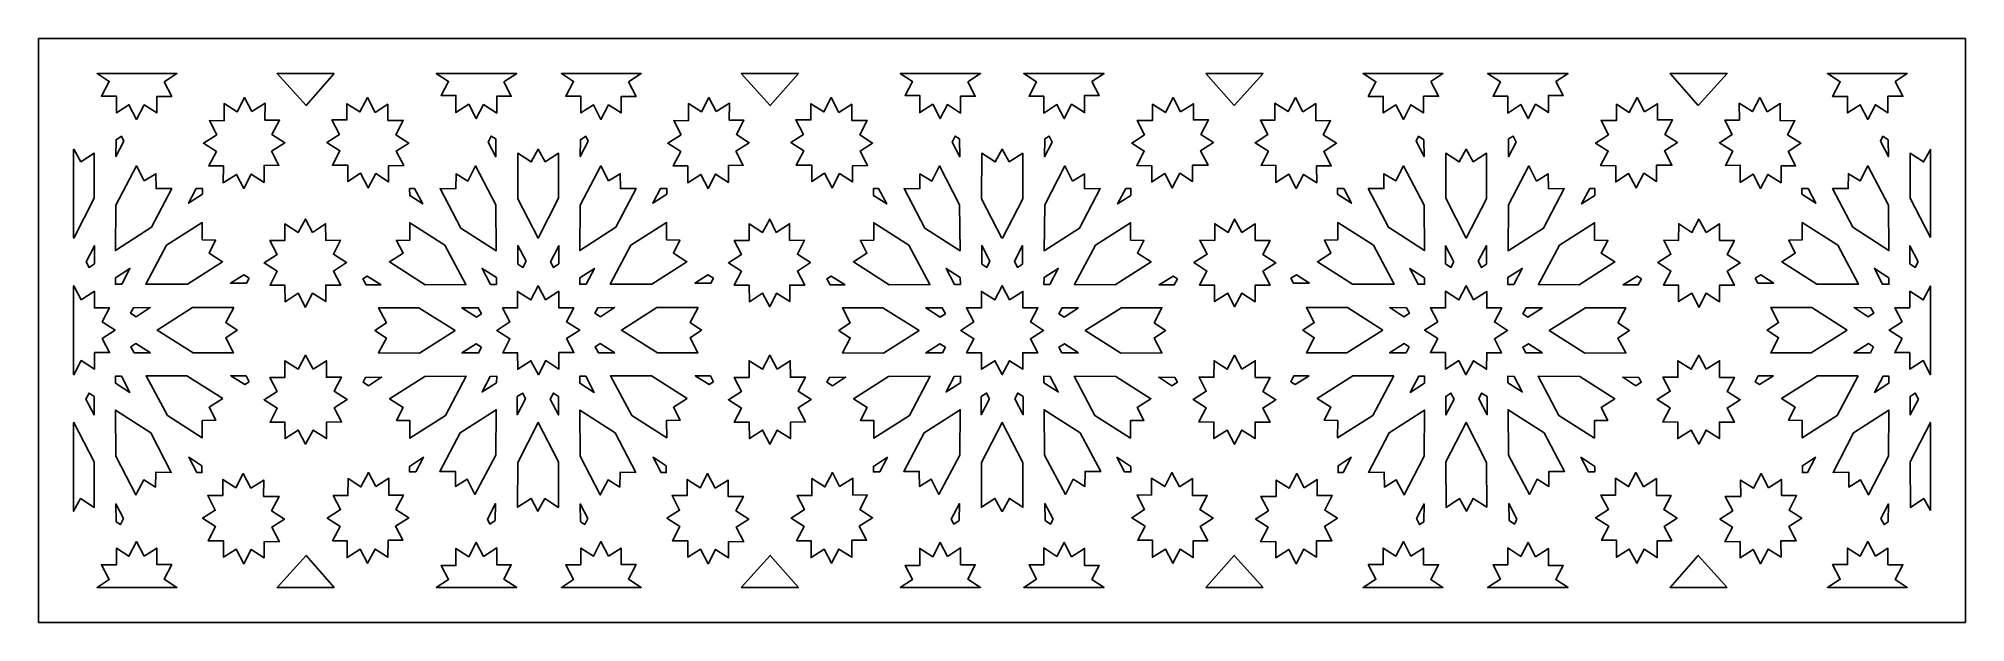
# Model space of a CAD drawing. Extents: x -165 to 165, y -50 to 50.
import ezdxf

# ---------------------------------------------------------------- set-up
doc = ezdxf.new("R2010")
doc.units = 0
doc.layers.add('LAYER_1', color=18, linetype='CONTINUOUS')

msp = doc.modelspace()

# ---------------------------------------------------------------- linework, layer by layer
at = {"layer": 'LAYER_1'}
for points in [[(-165, -50), (165, -50), (165, 50), (-165, 50)], [(-143.5, 42.61), (-142.18, 40.08), (-144.74, 40.09), (-144.75, 37.26), (-146.91, 38.64), (-148.22, 36.16), (-149.51, 38.65), (-151.67, 37.28), (-151.66, 40.12), (-154.22, 40.13), (-152.89, 42.65), (-154.98, 44), (-141.31, 44)], [(-114.35, 44), (-119.18, 38.51), (-124.14, 44)], [(-85.32, 42.57), (-84.04, 40.12), (-86.54, 40.12), (-86.54, 37.24), (-88.79, 38.68), (-90.04, 36.29), (-91.31, 38.74), (-93.53, 37.33), (-93.53, 40.25), (-96.05, 40.25), (-94.78, 42.66), (-96.88, 44), (-83.11, 44)], [(-63.97, 42.61), (-62.66, 40.08), (-65.22, 40.09), (-65.23, 37.26), (-67.38, 38.64), (-68.69, 36.16), (-69.98, 38.65), (-72.15, 37.28), (-72.14, 40.12), (-74.7, 40.13), (-73.37, 42.65), (-75.46, 44), (-61.78, 44)], [(-34.87, 44), (-39.7, 38.51), (-44.65, 44)], [(-5.87, 42.57), (-4.59, 40.12), (-7.09, 40.12), (-7.09, 37.24), (-9.34, 38.68), (-10.59, 36.29), (-11.86, 38.74), (-14.08, 37.33), (-14.08, 40.25), (-16.6, 40.25), (-15.33, 42.66), (-17.43, 44), (-3.66, 44)], [(15.39, 42.66), (16.66, 40.25), (14.14, 40.25), (14.14, 37.33), (11.92, 38.74), (10.65, 36.29), (9.4, 38.68), (7.15, 37.24), (7.15, 40.12), (4.65, 40.12), (5.93, 42.57), (3.72, 44), (17.49, 44)], [(39.76, 38.51), (34.92, 44), (44.71, 44)], [(73.43, 42.65), (74.76, 40.13), (72.2, 40.12), (72.21, 37.28), (70.04, 38.65), (68.75, 36.16), (67.44, 38.64), (65.29, 37.26), (65.28, 40.09), (62.72, 40.08), (64.03, 42.61), (61.84, 44), (75.52, 44)], [(94.84, 42.66), (96.11, 40.25), (93.59, 40.25), (93.59, 37.33), (91.37, 38.74), (90.1, 36.29), (88.85, 38.68), (86.6, 37.24), (86.6, 40.12), (84.1, 40.12), (85.38, 42.57), (83.17, 44), (96.94, 44)], [(119.24, 38.51), (114.41, 44), (124.2, 44)], [(152.95, 42.65), (154.28, 40.13), (151.72, 40.12), (151.73, 37.28), (149.57, 38.65), (148.28, 36.16), (146.97, 38.64), (144.81, 37.26), (144.8, 40.09), (142.24, 40.08), (143.55, 42.61), (141.37, 44), (155.04, 44)], [(-128.47, 37.48), (-126.21, 38.91), (-126.22, 36.03), (-123.73, 36.02), (-125.02, 33.57), (-122.8, 32.14), (-125.09, 30.69), (-123.84, 28.27), (-126.36, 28.29), (-126.36, 25.37), (-128.58, 26.79), (-129.86, 24.34), (-131.1, 26.74), (-133.36, 25.31), (-133.35, 28.19), (-135.84, 28.2), (-134.55, 30.65), (-136.76, 32.08), (-134.48, 33.52), (-135.73, 35.95), (-133.21, 35.93), (-133.21, 38.85), (-130.99, 37.43), (-129.71, 39.88)], [(-107.37, 37.35), (-105.19, 38.76), (-105.18, 35.97), (-102.55, 35.98), (-103.82, 33.52), (-101.6, 32.11), (-103.76, 30.72), (-102.46, 28.23), (-105.05, 28.22), (-105.05, 25.46), (-107.26, 26.87), (-108.54, 24.41), (-109.86, 26.94), (-112.04, 25.53), (-112.04, 28.32), (-114.68, 28.31), (-113.4, 30.77), (-115.63, 32.18), (-113.47, 33.57), (-114.77, 36.06), (-112.18, 36.07), (-112.18, 38.83), (-109.96, 37.42), (-108.69, 39.88)], [(-48.94, 37.48), (-46.69, 38.91), (-46.7, 36.03), (-44.2, 36.02), (-45.49, 33.57), (-43.28, 32.14), (-45.57, 30.69), (-44.31, 28.27), (-46.83, 28.29), (-46.84, 25.37), (-49.05, 26.79), (-50.34, 24.34), (-51.58, 26.74), (-53.83, 25.31), (-53.83, 28.19), (-56.32, 28.2), (-55.03, 30.65), (-57.24, 32.08), (-54.95, 33.52), (-56.21, 35.95), (-53.69, 35.93), (-53.68, 38.85), (-51.47, 37.43), (-50.18, 39.88)], [(-27.92, 37.35), (-25.74, 38.76), (-25.73, 35.97), (-23.1, 35.98), (-24.37, 33.52), (-22.15, 32.11), (-24.31, 30.72), (-23.01, 28.23), (-25.6, 28.22), (-25.6, 25.46), (-27.81, 26.87), (-29.09, 24.41), (-30.41, 26.94), (-32.59, 25.53), (-32.59, 28.32), (-35.23, 28.31), (-33.95, 30.77), (-36.18, 32.18), (-34.02, 33.57), (-35.32, 36.06), (-32.73, 36.07), (-32.73, 38.83), (-30.51, 37.42), (-29.24, 39.88)], [(30.57, 37.42), (32.79, 38.83), (32.79, 36.07), (35.38, 36.06), (34.08, 33.57), (36.24, 32.18), (34.01, 30.77), (35.29, 28.31), (32.65, 28.32), (32.65, 25.53), (30.47, 26.94), (29.15, 24.41), (27.87, 26.87), (25.66, 25.46), (25.66, 28.22), (23.07, 28.23), (24.37, 30.72), (22.21, 32.11), (24.43, 33.52), (23.16, 35.98), (25.79, 35.97), (25.8, 38.76), (27.98, 37.35), (29.3, 39.88)], [(51.53, 37.43), (53.74, 38.85), (53.75, 35.93), (56.27, 35.95), (55.01, 33.52), (57.3, 32.08), (55.09, 30.65), (56.38, 28.2), (53.88, 28.19), (53.89, 25.31), (51.64, 26.74), (50.4, 24.34), (49.11, 26.79), (46.9, 25.37), (46.89, 28.29), (44.37, 28.27), (45.63, 30.69), (43.34, 32.14), (45.55, 33.57), (44.26, 36.02), (46.75, 36.03), (46.75, 38.91), (49, 37.48), (50.24, 39.88)], [(110.02, 37.42), (112.24, 38.83), (112.24, 36.07), (114.83, 36.06), (113.53, 33.57), (115.69, 32.18), (113.46, 30.77), (114.74, 28.31), (112.1, 28.32), (112.1, 25.53), (109.92, 26.94), (108.6, 24.41), (107.32, 26.87), (105.11, 25.46), (105.11, 28.22), (102.52, 28.23), (103.82, 30.72), (101.66, 32.11), (103.88, 33.52), (102.61, 35.98), (105.24, 35.97), (105.25, 38.76), (107.43, 37.35), (108.75, 39.88)], [(131.05, 37.43), (133.27, 38.85), (133.27, 35.93), (135.79, 35.95), (134.54, 33.52), (136.82, 32.08), (134.61, 30.65), (135.9, 28.2), (133.41, 28.19), (133.42, 25.31), (131.16, 26.74), (129.92, 24.34), (128.64, 26.79), (126.42, 25.37), (126.42, 28.29), (123.9, 28.27), (125.15, 30.69), (122.86, 32.14), (125.07, 33.57), (123.78, 36.02), (126.28, 36.03), (126.27, 38.91), (128.52, 37.48), (129.77, 39.88)], [(-150.38, 32.43), (-151.75, 29.77), (-151.73, 32.66), (-150.8, 33.26)], [(-86.71, 32.81), (-86.69, 29.75), (-87.99, 32.25), (-87.46, 33.29)], [(-70.85, 32.43), (-72.22, 29.77), (-72.21, 32.66), (-71.28, 33.26)], [(-7.26, 32.81), (-7.24, 29.75), (-8.54, 32.25), (-8.01, 33.29)], [(8.6, 32.25), (7.3, 29.75), (7.32, 32.81), (8.07, 33.29)], [(72.27, 32.66), (72.28, 29.77), (70.91, 32.43), (71.34, 33.26)], [(88.05, 32.25), (86.75, 29.75), (86.77, 32.81), (87.52, 33.29)], [(151.79, 32.66), (151.8, 29.77), (150.44, 32.43), (150.86, 33.26)], [(-157.78, 28.86), (-155.47, 30.35), (-155.48, 22.68), (-158.98, 15.82), (-159, 15.86), (-159, 30.97), (-158.96, 31.04)], [(-78.26, 28.86), (-75.94, 30.35), (-75.95, 22.68), (-79.46, 15.82), (-82.94, 22.54), (-82.93, 30.36), (-80.62, 28.86), (-79.44, 31.04)], [(1.23, 28.86), (3.54, 30.36), (3.55, 22.54), (0.07, 15.82), (0.03, 15.89), (-0.01, 15.82), (-3.49, 22.54), (-3.48, 30.36), (-1.17, 28.86), (0.01, 31.04), (0.03, 31.01), (0.05, 31.04)], [(80.68, 28.86), (82.99, 30.36), (83, 22.54), (79.52, 15.82), (76.01, 22.68), (76, 30.35), (78.32, 28.86), (79.5, 31.04)], [(159, 15.9), (155.54, 22.68), (155.53, 30.35), (157.84, 28.86), (159, 31)], [(-146.9, 25.62), (-144.89, 26.85), (-144.86, 24.3), (-142.18, 24.3), (-145.67, 17.68), (-151.82, 13.7), (-151.78, 21.45), (-148.22, 28.2)], [(-86.7, 21.54), (-86.62, 13.66), (-92.68, 17.52), (-96.22, 24.29), (-93.54, 24.28), (-93.5, 26.83), (-91.49, 25.6), (-90.17, 28.18)], [(-67.38, 25.62), (-65.37, 26.85), (-65.34, 24.3), (-62.66, 24.3), (-66.15, 17.68), (-72.29, 13.7), (-72.26, 21.45), (-68.7, 28.2)], [(-7.25, 21.54), (-7.17, 13.66), (-13.23, 17.52), (-16.77, 24.29), (-14.09, 24.28), (-14.05, 26.83), (-12.04, 25.6), (-10.72, 28.18)], [(12.1, 25.6), (14.11, 26.83), (14.15, 24.28), (16.83, 24.29), (13.29, 17.52), (7.22, 13.66), (7.31, 21.54), (10.78, 28.18)], [(72.32, 21.45), (72.35, 13.7), (66.21, 17.68), (62.72, 24.3), (65.4, 24.3), (65.42, 26.85), (67.44, 25.62), (68.76, 28.2)], [(91.55, 25.6), (93.56, 26.83), (93.6, 24.28), (96.28, 24.29), (92.74, 17.52), (86.67, 13.66), (86.76, 21.54), (90.23, 28.18)], [(151.84, 21.45), (151.88, 13.7), (145.73, 17.68), (142.24, 24.3), (144.92, 24.3), (144.95, 26.85), (146.96, 25.62), (148.28, 28.2)], [(-136.91, 23.35), (-139.3, 21.8), (-137.98, 24.29), (-136.9, 24.3)], [(-100.6, 24.3), (-99.19, 21.67), (-101.44, 23.11), (-101.46, 24.31)], [(-57.39, 23.35), (-59.77, 21.8), (-58.46, 24.29), (-57.38, 24.3)], [(-21.15, 24.3), (-19.74, 21.67), (-21.99, 23.11), (-22.01, 24.31)], [(22.05, 23.11), (19.8, 21.67), (21.21, 24.3), (22.07, 24.31)], [(58.52, 24.29), (59.83, 21.8), (57.45, 23.35), (57.44, 24.3)], [(101.5, 23.11), (99.25, 21.67), (100.66, 24.3), (101.52, 24.31)], [(138.04, 24.29), (139.35, 21.8), (136.97, 23.35), (136.96, 24.3)], [(-136.98, 15.53), (-134.68, 15.47), (-135.8, 13.25), (-133.48, 11.77), (-139.49, 7.96), (-146.61, 7.92), (-143.08, 14.62), (-136.95, 18.49)], [(-118.11, 16.81), (-115.83, 18.27), (-115.82, 15.44), (-113.26, 15.45), (-114.5, 13.05), (-112.25, 11.62), (-114.49, 10.17), (-113.24, 7.78), (-115.8, 7.78), (-115.8, 4.94), (-118.08, 6.39), (-119.26, 4.07), (-119.3, 3.96), (-120.52, 6.39), (-122.79, 4.92), (-122.8, 7.76), (-125.36, 7.75), (-124.12, 10.14), (-126.37, 11.58), (-124.13, 13.02), (-125.38, 15.41), (-122.82, 15.42), (-122.82, 18.25), (-120.54, 16.8), (-119.26, 19.08)], [(-95.42, 14.63), (-91.8, 7.85), (-98.79, 7.84), (-104.91, 11.74), (-102.58, 13.22), (-103.7, 15.44), (-101.41, 15.49), (-101.42, 18.46)], [(-57.45, 15.53), (-55.15, 15.47), (-56.28, 13.25), (-53.96, 11.77), (-59.97, 7.96), (-67.08, 7.92), (-63.56, 14.62), (-57.43, 18.49)], [(-38.66, 16.81), (-36.38, 18.28), (-36.37, 15.44), (-33.81, 15.45), (-35.05, 13.05), (-32.8, 11.62), (-35.04, 10.17), (-33.79, 7.78), (-36.35, 7.78), (-36.35, 4.94), (-38.63, 6.39), (-39.77, 4.07), (-40.99, 6.39), (-43.27, 4.92), (-43.28, 7.76), (-45.84, 7.75), (-44.6, 10.14), (-46.85, 11.58), (-44.6, 13.02), (-45.86, 15.41), (-43.3, 15.42), (-43.3, 18.25), (-41.02, 16.8), (-39.77, 19.08)], [(-15.97, 14.63), (-12.35, 7.85), (-19.34, 7.84), (-25.46, 11.74), (-23.13, 13.22), (-24.25, 15.44), (-21.96, 15.49), (-21.97, 18.46)], [(22.02, 15.49), (24.31, 15.44), (23.19, 13.22), (25.52, 11.74), (19.4, 7.84), (12.41, 7.85), (16.03, 14.63), (22.03, 18.46)], [(41.08, 16.8), (43.36, 18.25), (43.36, 15.42), (45.91, 15.41), (44.66, 13.02), (46.91, 11.58), (44.66, 10.14), (45.9, 7.75), (43.34, 7.76), (43.33, 4.92), (41.05, 6.39), (39.83, 4.07), (38.69, 6.39), (36.41, 4.94), (36.41, 7.78), (33.85, 7.78), (35.1, 10.17), (32.86, 11.62), (35.11, 13.05), (33.87, 15.45), (36.43, 15.44), (36.44, 18.28), (38.71, 16.81), (39.83, 19.08)], [(63.62, 14.62), (67.14, 7.92), (60.03, 7.96), (54.02, 11.77), (56.34, 13.25), (55.21, 15.47), (57.51, 15.53), (57.49, 18.49)], [(101.47, 15.49), (103.76, 15.44), (102.64, 13.22), (104.97, 11.74), (98.85, 7.84), (91.86, 7.85), (95.48, 14.63), (101.48, 18.46)], [(120.6, 16.8), (122.88, 18.25), (122.88, 15.42), (125.44, 15.41), (124.19, 13.02), (126.43, 11.58), (124.18, 10.14), (125.42, 7.75), (122.86, 7.76), (122.85, 4.92), (120.58, 6.39), (119.35, 3.96), (119.32, 4.07), (118.14, 6.39), (115.86, 4.94), (115.86, 7.78), (113.3, 7.78), (114.55, 10.17), (112.31, 11.62), (114.56, 13.05), (113.32, 15.45), (115.88, 15.44), (115.89, 18.27), (118.16, 16.81), (119.32, 19.08)], [(143.14, 14.62), (146.67, 7.92), (139.55, 7.96), (133.54, 11.77), (135.86, 13.25), (134.74, 15.47), (137.04, 15.53), (137.01, 18.49)], [(-155.39, 11.42), (-156.33, 10.81), (-156.83, 11.77), (-155.4, 14.52)], [(-81.51, 11.85), (-82.05, 10.8), (-82.91, 11.36), (-82.92, 14.54)], [(-75.87, 11.42), (-76.81, 10.81), (-77.3, 11.77), (-75.87, 14.52)], [(-2.06, 11.85), (-2.6, 10.8), (-3.46, 11.36), (-3.47, 14.54)], [(3.52, 11.36), (2.66, 10.8), (2.12, 11.85), (3.53, 14.54)], [(77.36, 11.77), (76.87, 10.81), (75.93, 11.42), (75.93, 14.52)], [(82.97, 11.36), (82.11, 10.8), (81.57, 11.85), (82.98, 14.54)], [(156.89, 11.77), (156.39, 10.81), (155.45, 11.42), (155.45, 14.52)], [(-150.74, 7.93), (-151.83, 7.92), (-151.82, 9.03), (-149.34, 10.62)], [(-86.59, 9.09), (-86.58, 7.88), (-87.58, 7.88), (-89.03, 10.62)], [(-71.21, 7.93), (-72.3, 7.92), (-72.29, 9.03), (-69.81, 10.62)], [(-7.14, 9.09), (-7.13, 7.88), (-8.13, 7.88), (-9.58, 10.62)], [(8.19, 7.88), (7.19, 7.88), (7.2, 9.09), (9.64, 10.62)], [(72.35, 9.03), (72.36, 7.92), (71.27, 7.93), (69.87, 10.62)], [(87.64, 7.88), (86.64, 7.88), (86.65, 9.09), (89.09, 10.62)], [(151.88, 9.03), (151.89, 7.92), (150.8, 7.93), (149.4, 10.62)], [(-157.7, 5.25), (-155.42, 6.72), (-155.42, 3.88), (-152.86, 3.89), (-154.1, 1.49), (-151.85, 0.06), (-154.09, -1.38), (-152.84, -3.78), (-155.4, -3.78), (-155.39, -6.62), (-157.68, -5.16), (-158.93, -7.58), (-159, -7.45), (-159, 7.6), (-158.96, 7.67)], [(-128.93, 8.94), (-129.37, 8.12), (-132.13, 8.1), (-129.87, 9.53)], [(-106.3, 7.83), (-108.9, 7.82), (-109.46, 8.85), (-108.71, 9.33)], [(-78.18, 5.25), (-75.9, 6.72), (-75.89, 3.88), (-73.33, 3.89), (-74.57, 1.49), (-72.32, 0.06), (-74.56, -1.38), (-73.31, -3.78), (-75.87, -3.78), (-75.87, -6.62), (-78.15, -5.16), (-79.4, -7.58), (-80.67, -5.17), (-82.94, -6.64), (-82.95, -3.8), (-85.51, -3.81), (-84.27, -1.41), (-86.52, 0.02), (-84.28, 1.47), (-85.53, 3.86), (-82.97, 3.86), (-82.97, 6.7), (-80.69, 5.24), (-79.44, 7.67)], [(-49.41, 8.94), (-49.84, 8.12), (-52.6, 8.1), (-50.35, 9.53)], [(-26.85, 7.83), (-29.45, 7.82), (-30.01, 8.85), (-29.26, 9.33)], [(1.3, 5.24), (3.58, 6.7), (3.58, 3.86), (6.14, 3.86), (4.89, 1.47), (7.13, 0.02), (4.88, -1.41), (6.12, -3.81), (3.56, -3.8), (3.55, -6.64), (1.28, -5.17), (0.03, -7.55), (-1.22, -5.17), (-3.49, -6.64), (-3.5, -3.8), (-6.06, -3.81), (-4.82, -1.41), (-7.07, 0.02), (-4.83, 1.47), (-6.08, 3.86), (-3.52, 3.86), (-3.52, 6.7), (-1.24, 5.24), (0.01, 7.67), (0.03, 7.63), (0.05, 7.67)], [(30.07, 8.85), (29.51, 7.82), (26.91, 7.83), (29.32, 9.33)], [(52.66, 8.1), (49.9, 8.12), (49.47, 8.94), (50.41, 9.53)], [(80.75, 5.24), (83.03, 6.7), (83.03, 3.86), (85.59, 3.86), (84.34, 1.47), (86.58, 0.02), (84.33, -1.41), (85.57, -3.81), (83.01, -3.8), (83, -6.64), (80.73, -5.17), (79.46, -7.58), (78.21, -5.16), (75.93, -6.62), (75.93, -3.78), (73.37, -3.78), (74.62, -1.38), (72.38, 0.06), (74.63, 1.49), (73.39, 3.89), (75.95, 3.88), (75.96, 6.72), (78.24, 5.25), (79.5, 7.67)], [(109.52, 8.85), (108.96, 7.82), (106.36, 7.83), (108.77, 9.33)], [(132.19, 8.1), (129.43, 8.12), (128.99, 8.94), (129.93, 9.53)], [(159, -7.56), (158.99, -7.58), (157.74, -5.16), (155.45, -6.62), (155.46, -3.78), (152.9, -3.78), (154.15, -1.38), (151.91, 0.06), (154.16, 1.49), (152.92, 3.89), (155.47, 3.88), (155.48, 6.72), (157.76, 5.25), (159, 7.62)], [(-148.28, 2.36), (-149.23, 2.95), (-148.73, 3.91), (-145.86, 3.92)], [(-131.58, 3.93), (-132.94, 1.37), (-130.97, 0.06), (-132.94, -1.25), (-131.59, -3.81), (-138.51, -3.8), (-144.7, 0.08), (-138.64, 3.94)], [(-99.85, 3.88), (-93.66, 0), (-99.73, -3.86), (-106.79, -3.85), (-105.43, -1.29), (-107.4, 0.02), (-105.43, 1.33), (-106.77, 3.9)], [(-89.15, 2.87), (-90.02, 2.31), (-92.51, 3.88), (-89.71, 3.9)], [(-68.76, 2.36), (-69.71, 2.95), (-69.2, 3.91), (-66.34, 3.92)], [(-52.06, 3.93), (-53.41, 1.37), (-51.44, 0.06), (-53.41, -1.25), (-52.07, -3.81), (-58.99, -3.8), (-65.18, 0.08), (-59.12, 3.94)], [(-20.4, 3.88), (-14.21, 0), (-20.28, -3.86), (-27.34, -3.85), (-25.98, -1.29), (-27.95, 0.02), (-25.98, 1.33), (-27.32, 3.9)], [(-9.7, 2.87), (-10.57, 2.31), (-13.06, 3.88), (-10.26, 3.9)], [(13.12, 3.88), (10.63, 2.31), (9.76, 2.87), (10.32, 3.9)], [(26.04, 1.33), (28.01, 0.02), (26.04, -1.29), (27.4, -3.85), (20.34, -3.86), (14.27, 0), (20.46, 3.88), (27.38, 3.9)], [(65.24, 0.08), (59.05, -3.8), (52.13, -3.81), (53.47, -1.25), (51.5, 0.06), (53.47, 1.37), (52.12, 3.93), (59.18, 3.94)], [(69.26, 3.91), (69.77, 2.95), (68.82, 2.36), (66.4, 3.92)], [(92.57, 3.88), (90.08, 2.31), (89.21, 2.87), (89.77, 3.9)], [(105.49, 1.33), (107.46, 0.02), (105.49, -1.29), (106.84, -3.85), (99.79, -3.86), (93.72, 0), (99.91, 3.88), (106.83, 3.9)], [(144.76, 0.08), (138.57, -3.8), (131.65, -3.81), (133, -1.25), (131.03, 0.06), (133, 1.37), (131.64, 3.93), (138.7, 3.94)], [(148.79, 3.91), (149.29, 2.95), (148.34, 2.36), (145.92, 3.92)], [(-145.85, -3.8), (-148.65, -3.82), (-149.21, -2.78), (-148.34, -2.23)], [(-89.13, -2.87), (-89.64, -3.83), (-92.5, -3.84), (-90.08, -2.28)], [(-66.33, -3.8), (-69.13, -3.82), (-69.69, -2.78), (-68.82, -2.23)], [(-9.68, -2.87), (-10.19, -3.83), (-13.05, -3.84), (-10.63, -2.28)], [(13.11, -3.84), (10.25, -3.83), (9.74, -2.87), (10.69, -2.28)], [(69.75, -2.78), (69.19, -3.82), (66.39, -3.8), (68.88, -2.23)], [(92.56, -3.84), (89.7, -3.83), (89.19, -2.87), (90.14, -2.28)], [(149.27, -2.78), (148.71, -3.82), (145.91, -3.8), (148.4, -2.23)], [(-117.98, -6.64), (-115.7, -5.17), (-115.69, -8), (-113.13, -7.99), (-114.37, -10.39), (-112.12, -11.83), (-114.36, -13.27), (-113.11, -15.66), (-115.67, -15.67), (-115.67, -18.5), (-117.95, -17.05), (-119.26, -19.46), (-120.52, -17.06), (-122.79, -18.52), (-122.8, -15.69), (-125.36, -15.7), (-124.12, -13.3), (-126.37, -11.87), (-124.13, -10.42), (-125.38, -8.03), (-122.82, -8.03), (-122.82, -5.19), (-120.54, -6.64), (-119.26, -4.24)], [(-38.53, -6.64), (-36.25, -5.17), (-36.24, -8), (-33.68, -7.99), (-34.92, -10.39), (-32.67, -11.83), (-34.91, -13.27), (-33.66, -15.66), (-36.22, -15.67), (-36.22, -18.5), (-38.5, -17.05), (-39.76, -19.47), (-40.99, -17.06), (-43.27, -18.52), (-43.28, -15.69), (-45.84, -15.7), (-44.6, -13.3), (-46.85, -11.87), (-44.6, -10.42), (-45.86, -8.03), (-43.3, -8.03), (-43.3, -5.19), (-41.02, -6.64), (-39.77, -4.24)], [(41.08, -6.64), (43.36, -5.19), (43.36, -8.03), (45.91, -8.03), (44.66, -10.42), (46.91, -11.87), (44.66, -13.3), (45.9, -15.7), (43.34, -15.69), (43.33, -18.52), (41.05, -17.06), (39.82, -19.47), (38.56, -17.05), (36.28, -18.5), (36.28, -15.67), (33.72, -15.66), (34.97, -13.27), (32.73, -11.83), (34.98, -10.39), (33.74, -7.99), (36.3, -8), (36.31, -5.17), (38.59, -6.64), (39.83, -4.24)], [(120.6, -6.64), (122.88, -5.19), (122.88, -8.03), (125.44, -8.03), (124.19, -10.42), (126.43, -11.87), (124.18, -13.3), (125.42, -15.7), (122.86, -15.69), (122.85, -18.52), (120.58, -17.06), (119.32, -19.46), (118.01, -17.05), (115.73, -18.5), (115.73, -15.67), (113.17, -15.66), (114.42, -13.27), (112.18, -11.83), (114.43, -10.39), (113.19, -7.99), (115.75, -8), (115.76, -5.17), (118.04, -6.64), (119.32, -4.24)], [(-150.82, -7.84), (-149.39, -10.59), (-151.81, -9.04), (-151.83, -7.83)], [(-133.46, -11.66), (-135.78, -13.14), (-134.66, -15.36), (-136.96, -15.41), (-136.95, -18.38), (-142.94, -14.55), (-146.57, -7.77), (-139.58, -7.76)], [(-128.91, -8.77), (-129.66, -9.25), (-132.07, -7.75), (-129.46, -7.74)], [(-108.49, -9.45), (-109.43, -8.86), (-109, -8.04), (-106.24, -8.01)], [(-95.28, -14.53), (-101.42, -18.41), (-101.39, -15.44), (-103.69, -15.39), (-102.56, -13.17), (-104.88, -11.69), (-98.87, -7.88), (-91.76, -7.84)], [(-86.55, -8.95), (-89.03, -10.53), (-87.63, -7.85), (-86.54, -7.84)], [(-71.3, -7.84), (-69.86, -10.59), (-72.29, -9.04), (-72.3, -7.83)], [(-53.93, -11.66), (-56.26, -13.14), (-55.14, -15.36), (-57.44, -15.41), (-57.42, -18.38), (-63.42, -14.55), (-67.05, -7.77), (-60.05, -7.76)], [(-49.39, -8.77), (-50.13, -9.25), (-52.54, -7.75), (-49.94, -7.74)], [(-29.04, -9.45), (-29.98, -8.86), (-29.55, -8.04), (-26.79, -8.01)], [(-15.84, -14.53), (-21.97, -18.41), (-21.94, -15.44), (-24.24, -15.39), (-23.11, -13.17), (-25.43, -11.69), (-19.42, -7.88), (-12.31, -7.84)], [(-7.1, -8.95), (-9.58, -10.53), (-8.18, -7.85), (-7.09, -7.84)], [(8.24, -7.85), (9.64, -10.53), (7.16, -8.95), (7.15, -7.84)], [(19.48, -7.88), (25.49, -11.69), (23.17, -13.17), (24.3, -15.39), (22, -15.44), (22.03, -18.41), (15.89, -14.53), (12.37, -7.84)], [(29.61, -8.04), (30.04, -8.86), (29.1, -9.45), (26.85, -8.01)], [(52.6, -7.75), (50.19, -9.25), (49.45, -8.77), (50, -7.74)], [(67.11, -7.77), (63.48, -14.55), (57.48, -18.38), (57.5, -15.41), (55.2, -15.36), (56.32, -13.14), (53.99, -11.66), (60.11, -7.76)], [(72.35, -9.04), (69.92, -10.59), (71.36, -7.84), (72.36, -7.83)], [(87.69, -7.85), (89.09, -10.53), (86.61, -8.95), (86.6, -7.84)], [(98.93, -7.88), (104.94, -11.69), (102.62, -13.17), (103.75, -15.39), (101.45, -15.44), (101.47, -18.41), (95.34, -14.53), (91.82, -7.84)], [(109.06, -8.04), (109.49, -8.86), (108.55, -9.45), (106.3, -8.01)], [(132.12, -7.75), (129.72, -9.25), (128.97, -8.77), (129.52, -7.74)], [(146.63, -7.77), (143, -14.55), (137.01, -18.38), (137.02, -15.41), (134.72, -15.36), (135.84, -13.14), (133.52, -11.66), (139.64, -7.76)], [(151.87, -9.04), (149.45, -10.59), (150.88, -7.84), (151.89, -7.83)], [(-155.48, -11.29), (-155.48, -14.46), (-156.88, -11.78), (-156.34, -10.73)], [(-81.59, -11.68), (-83.04, -14.42), (-83.02, -11.32), (-82.08, -10.71)], [(-75.96, -11.29), (-75.95, -14.46), (-77.36, -11.78), (-76.82, -10.73)], [(-2.14, -11.68), (-3.59, -14.42), (-3.57, -11.32), (-2.63, -10.71)], [(3.63, -11.32), (3.65, -14.42), (2.2, -11.68), (2.69, -10.71)], [(77.42, -11.78), (76.01, -14.46), (76.02, -11.29), (76.88, -10.73)], [(83.08, -11.32), (83.1, -14.42), (81.65, -11.68), (82.14, -10.71)], [(156.94, -11.78), (155.54, -14.46), (155.54, -11.29), (156.4, -10.73)], [(-155.47, -22.47), (-155.5, -30.29), (-157.81, -28.78), (-159, -30.95), (-159, -15.85), (-158.95, -15.74)], [(-145.77, -17.51), (-142.26, -24.3), (-144.94, -24.28), (-144.98, -26.82), (-146.99, -25.58), (-148.32, -28.15), (-151.76, -21.5), (-151.81, -13.62)], [(-86.68, -21.33), (-90.27, -28.06), (-91.58, -25.47), (-93.6, -26.69), (-93.61, -24.14), (-96.29, -24.13), (-92.77, -17.52), (-86.61, -13.58)], [(-75.95, -22.47), (-75.98, -30.29), (-78.29, -28.78), (-79.48, -30.96), (-80.65, -28.77), (-82.97, -30.26), (-82.94, -22.59), (-79.42, -15.74)], [(-66.24, -17.51), (-62.73, -24.3), (-65.41, -24.28), (-65.46, -26.82), (-67.46, -25.58), (-68.8, -28.15), (-72.24, -21.5), (-72.29, -13.62)], [(-7.23, -21.33), (-10.82, -28.06), (-12.13, -25.47), (-14.15, -26.69), (-14.16, -24.14), (-16.84, -24.13), (-13.32, -17.52), (-7.16, -13.58)], [(3.55, -22.59), (3.58, -30.26), (1.26, -28.77), (0.09, -30.96), (0.03, -30.86), (-0.03, -30.96), (-1.2, -28.77), (-3.52, -30.26), (-3.49, -22.59), (0.03, -15.74)], [(13.38, -17.52), (16.9, -24.13), (14.22, -24.14), (14.21, -26.69), (12.19, -25.47), (10.88, -28.06), (7.29, -21.33), (7.22, -13.58)], [(72.3, -21.5), (68.86, -28.15), (67.52, -25.58), (65.52, -26.82), (65.47, -24.28), (62.79, -24.3), (66.3, -17.51), (72.35, -13.62)], [(83, -22.59), (83.03, -30.26), (80.71, -28.77), (79.54, -30.96), (78.35, -28.78), (76.04, -30.29), (76.01, -22.47), (79.48, -15.74)], [(92.83, -17.52), (96.35, -24.13), (93.67, -24.14), (93.65, -26.69), (91.64, -25.47), (90.33, -28.06), (86.74, -21.33), (86.67, -13.58)], [(151.82, -21.5), (148.38, -28.15), (147.05, -25.58), (145.04, -26.82), (145, -24.28), (142.32, -24.3), (145.83, -17.51), (151.87, -13.62)], [(159, -30.85), (157.87, -28.78), (155.56, -30.29), (155.53, -22.47), (159, -15.75)], [(-137.02, -23.15), (-137.01, -24.34), (-137.88, -24.34), (-139.27, -21.7)], [(-100.38, -24.21), (-101.46, -24.22), (-101.46, -23.27), (-99.07, -21.72)], [(-57.5, -23.15), (-57.49, -24.34), (-58.35, -24.34), (-59.75, -21.7)], [(-20.93, -24.21), (-22.01, -24.22), (-22.01, -23.27), (-19.62, -21.72)], [(22.07, -23.27), (22.07, -24.22), (20.99, -24.21), (19.68, -21.72)], [(58.41, -24.34), (57.55, -24.34), (57.56, -23.15), (59.81, -21.7)], [(101.52, -23.27), (101.52, -24.22), (100.44, -24.21), (99.13, -21.72)], [(137.94, -24.34), (137.07, -24.34), (137.08, -23.15), (139.33, -21.7)], [(-128.62, -27.02), (-126.44, -25.62), (-126.45, -28.41), (-123.81, -28.42), (-125.1, -30.87), (-122.88, -32.29), (-125.04, -33.67), (-123.75, -36.17), (-126.35, -36.16), (-126.35, -38.93), (-128.57, -37.5), (-129.85, -39.95), (-131.16, -37.42), (-133.35, -38.81), (-133.34, -36.02), (-135.97, -36.02), (-134.69, -33.57), (-136.91, -32.14), (-134.74, -30.77), (-136.03, -28.27), (-133.44, -28.28), (-133.43, -25.51), (-131.22, -26.94), (-129.93, -24.49)], [(-107.26, -26.73), (-105.01, -25.3), (-105.02, -28.18), (-102.52, -28.19), (-103.81, -30.64), (-101.6, -32.07), (-103.89, -33.51), (-102.63, -35.93), (-105.15, -35.92), (-105.16, -38.84), (-107.37, -37.42), (-108.66, -39.87), (-109.9, -37.47), (-112.15, -38.9), (-112.15, -36.02), (-114.64, -36.01), (-113.35, -33.56), (-115.56, -32.13), (-113.28, -30.68), (-114.53, -28.26), (-112.01, -28.27), (-112, -25.36), (-109.79, -26.78), (-108.5, -24.33)], [(-49.1, -27.02), (-46.92, -25.62), (-46.92, -28.41), (-44.29, -28.42), (-45.57, -30.87), (-43.36, -32.29), (-45.52, -33.67), (-44.23, -36.17), (-46.82, -36.16), (-46.83, -38.93), (-49.04, -37.5), (-50.33, -39.95), (-51.64, -37.42), (-53.82, -38.81), (-53.81, -36.02), (-56.45, -36.02), (-55.17, -33.57), (-57.38, -32.14), (-55.22, -30.77), (-56.51, -28.27), (-53.92, -28.28), (-53.91, -25.51), (-51.69, -26.94), (-50.41, -24.49)], [(-27.81, -26.73), (-25.56, -25.3), (-25.57, -28.17), (-23.07, -28.19), (-24.36, -30.64), (-22.15, -32.07), (-24.44, -33.51), (-23.19, -35.93), (-25.7, -35.92), (-25.71, -38.84), (-27.92, -37.42), (-29.21, -39.87), (-30.45, -37.47), (-32.7, -38.9), (-32.7, -36.02), (-35.19, -36.01), (-33.9, -33.56), (-36.11, -32.13), (-33.83, -30.68), (-35.08, -28.26), (-32.56, -28.27), (-32.55, -25.36), (-30.34, -26.78), (-29.05, -24.33)], [(30.4, -26.78), (32.61, -25.36), (32.62, -28.27), (35.14, -28.26), (33.89, -30.68), (36.17, -32.13), (33.96, -33.56), (35.25, -36.01), (32.76, -36.02), (32.76, -38.9), (30.51, -37.47), (29.27, -39.87), (27.98, -37.42), (25.77, -38.84), (25.76, -35.92), (23.24, -35.93), (24.5, -33.51), (22.21, -32.07), (24.42, -30.64), (23.13, -28.19), (25.63, -28.17), (25.62, -25.3), (27.87, -26.73), (29.11, -24.33)], [(51.75, -26.94), (53.97, -25.51), (53.97, -28.28), (56.57, -28.27), (55.28, -30.77), (57.44, -32.14), (55.23, -33.57), (56.51, -36.02), (53.87, -36.02), (53.88, -38.81), (51.7, -37.42), (50.39, -39.95), (49.1, -37.5), (46.89, -38.93), (46.88, -36.16), (44.29, -36.17), (45.58, -33.67), (43.42, -32.29), (45.63, -30.87), (44.35, -28.42), (46.98, -28.41), (46.97, -25.62), (49.16, -27.02), (50.47, -24.49)], [(109.85, -26.78), (112.06, -25.36), (112.07, -28.27), (114.59, -28.26), (113.34, -30.68), (115.62, -32.13), (113.41, -33.56), (114.7, -36.01), (112.21, -36.02), (112.21, -38.9), (109.96, -37.47), (108.72, -39.87), (107.43, -37.42), (105.22, -38.84), (105.21, -35.92), (102.69, -35.93), (103.95, -33.51), (101.66, -32.07), (103.87, -30.64), (102.58, -28.19), (105.08, -28.18), (105.07, -25.3), (107.32, -26.73), (108.56, -24.33)], [(131.28, -26.94), (133.49, -25.51), (133.5, -28.28), (136.09, -28.27), (134.8, -30.77), (136.97, -32.14), (134.75, -33.57), (136.03, -36.02), (133.4, -36.02), (133.41, -38.81), (131.22, -37.42), (129.91, -39.95), (128.63, -37.5), (126.41, -38.93), (126.41, -36.16), (123.81, -36.17), (125.1, -33.67), (122.94, -32.29), (125.16, -30.87), (123.87, -28.42), (126.51, -28.41), (126.5, -25.62), (128.68, -27.02), (129.99, -24.49)], [(-150.45, -32.19), (-150.99, -33.24), (-151.73, -32.75), (-151.75, -29.69)], [(-86.78, -32.53), (-87.71, -33.14), (-88.13, -32.3), (-86.75, -29.65)], [(-70.93, -32.19), (-71.46, -33.24), (-72.21, -32.75), (-72.22, -29.69)], [(-7.33, -32.53), (-8.26, -33.14), (-8.68, -32.3), (-7.3, -29.65)], [(8.74, -32.3), (8.32, -33.14), (7.39, -32.53), (7.36, -29.65)], [(72.27, -32.75), (71.52, -33.24), (70.99, -32.19), (72.28, -29.69)], [(88.19, -32.3), (87.77, -33.14), (86.84, -32.53), (86.81, -29.65)], [(151.79, -32.75), (151.05, -33.24), (150.51, -32.19), (151.81, -29.69)], [(-146.91, -38.64), (-144.75, -37.26), (-144.74, -40.09), (-142.18, -40.08), (-143.5, -42.61), (-141.31, -44), (-154.98, -44), (-152.89, -42.65), (-154.22, -40.13), (-151.66, -40.12), (-151.67, -37.28), (-149.51, -38.66), (-148.22, -36.16)], [(-88.79, -38.68), (-86.54, -37.24), (-86.54, -40.12), (-84.04, -40.12), (-85.32, -42.57), (-83.11, -44), (-96.88, -44), (-94.78, -42.66), (-96.05, -40.25), (-93.53, -40.25), (-93.53, -37.33), (-91.31, -38.74), (-90.04, -36.29)], [(-67.38, -38.64), (-65.23, -37.26), (-65.22, -40.09), (-62.66, -40.08), (-63.97, -42.61), (-61.78, -44), (-75.46, -44), (-73.37, -42.65), (-74.7, -40.13), (-72.14, -40.12), (-72.15, -37.28), (-69.98, -38.66), (-68.69, -36.16)], [(-9.34, -38.68), (-7.09, -37.24), (-7.09, -40.12), (-4.59, -40.12), (-5.87, -42.57), (-3.66, -44), (-17.43, -44), (-15.33, -42.66), (-16.6, -40.25), (-14.08, -40.25), (-14.08, -37.33), (-11.86, -38.74), (-10.59, -36.29)], [(11.92, -38.74), (14.14, -37.33), (14.14, -40.25), (16.66, -40.25), (15.39, -42.66), (17.49, -44), (3.72, -44), (5.93, -42.57), (4.65, -40.12), (7.15, -40.12), (7.15, -37.24), (9.4, -38.68), (10.65, -36.29)], [(70.04, -38.66), (72.21, -37.28), (72.2, -40.12), (74.76, -40.13), (73.43, -42.65), (75.52, -44), (61.84, -44), (64.03, -42.61), (62.72, -40.08), (65.28, -40.09), (65.29, -37.26), (67.44, -38.64), (68.75, -36.16)], [(91.37, -38.74), (93.59, -37.33), (93.59, -40.25), (96.11, -40.25), (94.84, -42.66), (96.94, -44), (83.17, -44), (85.38, -42.57), (84.1, -40.12), (86.6, -40.12), (86.6, -37.24), (88.85, -38.68), (90.1, -36.29)], [(149.57, -38.66), (151.73, -37.28), (151.72, -40.12), (154.28, -40.13), (152.95, -42.65), (155.04, -44), (141.37, -44), (143.55, -42.61), (142.24, -40.08), (144.8, -40.09), (144.81, -37.26), (146.97, -38.64), (148.28, -36.16)], [(-114.35, -44), (-124.14, -44), (-119.18, -38.51)], [(-34.87, -44), (-44.65, -44), (-39.7, -38.51)], [(44.71, -44), (34.92, -44), (39.76, -38.51)], [(124.2, -44), (114.41, -44), (119.24, -38.51)]]:
    msp.add_lwpolyline(points, close=True, dxfattribs=at)

doc.saveas('drawing.dxf')
